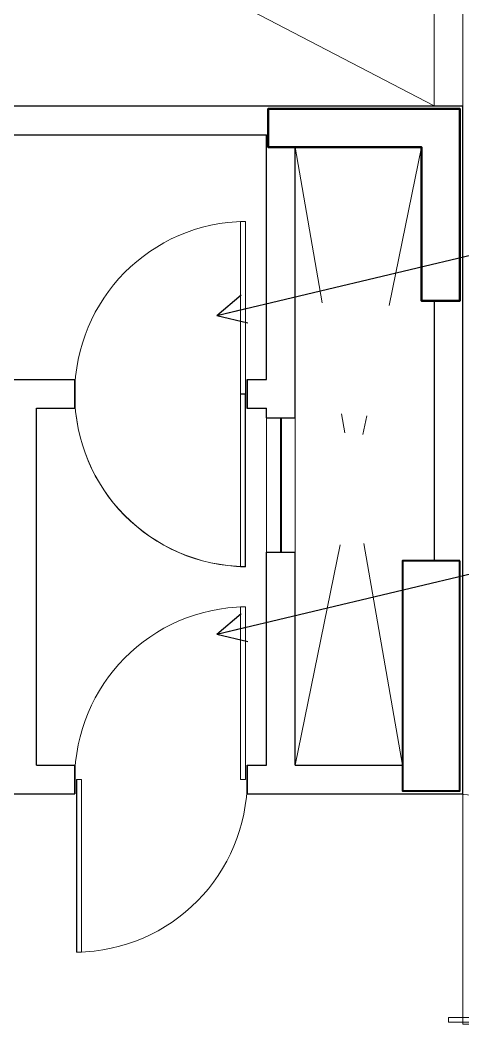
# Model space of a CAD drawing. Header units: metres. Extents: x -4.2 to 85, y -21.1 to 42.
# Drawn here: x 31.41 to 33.73, y 21.95 to 27.17 of the extents above; entities that cross this region are included whole.
import ezdxf

# ---------------------------------------------------------------- set-up
doc = ezdxf.new("R2010")
doc.units = ezdxf.units.M
doc.header["$MEASUREMENT"] = 0
doc.linetypes.add('DGN Style 2', pattern=[1.465602, 0.879361, -0.586241])
doc.linetypes.add('DGN Style 4', pattern=[2.346428, 1.172481, -0.586241, 0.001466, -0.586241])
for name, color, linetype, lineweight in [('22 - Paisagismo', 7, 'Continuous', 0), ('24 - Textos Gerais', 7, 'Continuous', 0), ('34 - Mobiliário', 7, 'Continuous', 0), ('57 - Altimetria de Terrenos', 7, 'Continuous', 0), ('7 - Alvenaria', 7, 'Continuous', 0), ('8 - Projeção Abaixo', 7, 'Continuous', 0), ('Level 12-1', 7, 'Continuous', 0), ('Level 26-1', 7, 'Continuous', 0), ('Level 8-1', 7, 'Continuous', 0)]:
    doc.layers.add(name, color=color, linetype=linetype, lineweight=lineweight)
doc.styles.add('Style-INTL_ENGINEERING', font='INTL_ENGINEERING.shx')
doc.dimstyles.get("Standard").update_dxf_attribs({"dimtxt": 0.18, "dimasz": 0.18, "dimexe": 0.18, "dimexo": 0.0625, "dimgap": 0.09, "dimtad": 0, "dimtih": 1, "dimtoh": 1, "dimdec": 4, "dimzin": 1, "dimdsep": 46, "dimtxsty": 'Standard', "dimcen": 0, "dimadec": 0, "dimazin": 0, "dimtfac": 1, "dimtdec": 4, "dimtofl": 0, "dimtmove": 0, "dimatfit": 3, "dimfxl": 0, "dimtolj": 1, "dimtzin": 1, "dimarcsym": 0})

# ---------------------------------------------------------------- blocks, each defined once
blk = doc.blocks.new('TerminatorOpen')
at = {"color": 0, "linetype": 'ByBlock', "lineweight": -2}
for q in [(-1, 0.5), (-1, 0), (-1, -0.5)]:
    blk.add_line((0, 0), q, dxfattribs=at)
blk = doc.blocks.new('PCF_1')
at = {"color": 7, "linetype": 'Continuous', "lineweight": 13}
for p, q in [((32.5652, 25.224), (32.5653, 26.1241)), ((32.5653, 26.1241), (32.5902, 26.124)), ((32.5902, 26.124), (32.5902, 25.2241)), ((32.5902, 25.2241), (32.5652, 25.224))]:
    blk.add_line(p, q, dxfattribs=at)
at = {"color": 7, "linetype": 'Continuous', "lineweight": 30}
for p, q in [((31.7002, 25.149), (31.7003, 25.2991)), ((32.6003, 25.149), (32.6003, 25.2991))]:
    blk.add_line(p, q, dxfattribs=at)
at = {"color": 7, "linetype": 'Continuous', "lineweight": 13}
blk.add_arc((32.6003, 25.224), 0.9, 90.6379, 180, dxfattribs=at)
blk = doc.blocks.new('J140B')
at = {"color": 7, "linetype": 'Continuous', "lineweight": 30}
for p, q in [((0, 0), (0, 0.15)), ((0.7, 0), (0.7, 0.15))]:
    blk.add_line(p, q, dxfattribs=at)
at = {"color": 7, "linetype": 'Continuous', "lineweight": 0}
for p, q in [((0, 0.15), (0.7, 0.15)), ((0, 0), (0.7, 0))]:
    blk.add_line(p, q, dxfattribs=at)
at = {"color": 7, "linetype": 'Continuous', "lineweight": 40}
blk.add_line((0, 0.075), (0.7, 0.075), dxfattribs=at)
blk = doc.blocks.new('PCF')
at = {"layer": 'Level 12-1', "color": 7, "linetype": 'Continuous', "lineweight": 30}
for p, q in [((31.7002, 25.149), (31.7003, 25.2991)), ((32.6003, 25.149), (32.6003, 25.2991))]:
    blk.add_line(p, q, dxfattribs=at)
at = {"layer": 'Level 26-1', "color": 7, "linetype": 'Continuous', "lineweight": 13}
for p, q in [((32.5652, 25.224), (32.5653, 26.1241)), ((32.5653, 26.1241), (32.5902, 26.124)), ((32.5902, 26.124), (32.5902, 25.2241)), ((32.5902, 25.2241), (32.5652, 25.224))]:
    blk.add_line(p, q, dxfattribs=at)
blk.add_arc((32.6003, 25.224), 0.9, 90.6379, 180, dxfattribs=at)
blk = doc.blocks.new('pilotis_as built')
at = {"layer": '22 - Paisagismo', "color": 131, "linetype": 'Continuous', "lineweight": 0}
for p, q in [((6.3011, -3.5855), (6.4512, -3.5856)), ((6.3762, -4.7755), (6.3761, -4.7506)), ((6.3761, -4.7506), (7.5762, -4.7506)), ((7.5761, -4.7755), (6.3762, -4.7755))]:
    blk.add_line(p, q, dxfattribs=at)
at = {"layer": '22 - Paisagismo', "color": 131, "linetype": 'Continuous', "lineweight": 0, "extrusion": (0, 0, -1)}
blk.add_ellipse((6.3761, -4.8039), major_axis=(0, 1.2183), ratio=0.985287, start_param=6.283183, end_param=7.810215, dxfattribs=at)
at = {"layer": '24 - Textos Gerais', "color": 30, "linetype": 'Continuous', "lineweight": 0}
blk.add_line((6.4512, -4.7856), (6.4512, -3.5874), dxfattribs=at)
at = {"layer": '34 - Mobiliário', "color": 7, "linetype": 'Continuous', "lineweight": 30}
for p, q in [((3.4757, 0), (6.4514, 0)), ((3.4757, -0.15), (5.4264, -0.15)), ((5.4264, -1.4256), (5.4264, -0.15)), ((5.5764, -1.6256), (5.5764, -0.215)), ((6.3014, -1.015), (6.3014, -2.37)), ((4.0764, -1.4256), (4.4265, -1.4256)), ((5.3264, -1.4256), (5.4264, -1.4256)), ((4.2264, -3.4356), (4.2264, -1.5756)), ((4.2264, -1.5756), (4.4264, -1.5756)), ((5.3264, -1.5756), (5.4264, -1.5756)), ((5.4264, -1.6256), (5.4264, -1.5756)), ((5.4264, -3.4356), (5.4264, -2.3256)), ((5.5764, -3.4356), (5.5764, -2.3256)), ((4.2264, -3.4356), (4.4265, -3.4356)), ((5.3264, -3.4356), (5.4264, -3.4356)), ((5.5764, -3.4356), (6.1357, -3.4356)), ((3.2857, -3.5856), (4.4264, -3.5856)), ((5.3264, -3.5856), (6.4512, -3.5856))]:
    blk.add_line(p, q, dxfattribs=at)
at = {"layer": '34 - Mobiliário', "color": 253, "linetype": 'DGN Style 4', "lineweight": 0}
for p, q in [((6.1357, -3.4356), (5.5764, -0.215)), ((5.5764, -3.4356), (6.2357, -0.215))]:
    blk.add_line(p, q, dxfattribs=at)
at = {"layer": '34 - Mobiliário', "color": 7, "linetype": 'Continuous', "lineweight": 30, "flags": 128}
blk.add_lwpolyline([(6.4514, -3.5874), (6.4514, 0)], dxfattribs=at)
at = {"layer": '34 - Mobiliário', "color": 2, "linetype": 'Continuous', "lineweight": 40, "flags": 128}
for points in [[(6.4357, -0.015), (5.4357, -0.015), (5.4357, -0.215), (6.2357, -0.215), (6.2357, -1.015), (6.4357, -1.015)], [(6.4357, -2.37), (6.1357, -2.37), (6.1357, -3.57), (6.4357, -3.57)]]:
    blk.add_lwpolyline(points, close=True, dxfattribs=at)
at = {"layer": '57 - Altimetria de Terrenos', "color": 7, "linetype": 'Continuous', "lineweight": 30}
for p, q in [((3.4757, 0), (6.4514, 0)), ((3.4757, -0.15), (5.4264, -0.15)), ((5.4264, -1.4256), (5.4264, -0.15)), ((5.5764, -1.6256), (5.5764, -0.215)), ((6.3014, -1.015), (6.3014, -2.37)), ((4.0764, -1.4256), (4.4265, -1.4256)), ((5.3264, -1.4256), (5.4264, -1.4256)), ((4.2264, -3.4356), (4.2264, -1.5756)), ((4.2264, -1.5756), (4.4264, -1.5756)), ((5.3264, -1.5756), (5.4264, -1.5756)), ((5.4264, -1.6256), (5.4264, -1.5756)), ((5.4264, -3.4356), (5.4264, -2.3256)), ((5.5764, -3.4356), (5.5764, -2.3256)), ((4.2264, -3.4356), (4.4265, -3.4356)), ((5.3264, -3.4356), (5.4264, -3.4356)), ((5.5764, -3.4356), (6.1357, -3.4356)), ((0.1497, -3.5856), (4.4264, -3.5856)), ((5.3264, -3.5856), (6.4512, -3.5856))]:
    blk.add_line(p, q, dxfattribs=at)
at = {"layer": '57 - Altimetria de Terrenos', "color": 253, "linetype": 'DGN Style 4', "lineweight": 0}
for p, q in [((6.1357, -3.4356), (5.5764, -0.215)), ((5.5764, -3.4356), (6.2357, -0.215))]:
    blk.add_line(p, q, dxfattribs=at)
at = {"layer": '57 - Altimetria de Terrenos', "color": 7, "linetype": 'Continuous', "lineweight": 30, "flags": 128}
blk.add_lwpolyline([(6.4514, -3.5874), (6.4514, 0)], dxfattribs=at)
at = {"layer": '57 - Altimetria de Terrenos', "color": 131, "linetype": 'Continuous', "lineweight": 40, "flags": 128}
for points in [[(5.4357, -0.015), (6.4357, -0.015), (6.4357, -1.015), (6.2357, -1.015), (6.2357, -0.215), (5.4357, -0.215)], [(6.4357, -2.37), (6.1357, -2.37), (6.1357, -3.57), (6.4357, -3.57)]]:
    blk.add_lwpolyline(points, close=True, dxfattribs=at)
at = {"layer": '8 - Projeção Abaixo', "color": 7, "linetype": 'DGN Style 2', "lineweight": 0, "flags": 128}
blk.add_lwpolyline([(6.4515, -4.7856), (10.7607, -4.7856), (10.7607, -4.0356), (19.5907, -4.0356), (19.5907, -5.4356), (23.3507, -5.4356), (23.3507, -12.1456), (22.6507, -12.1456), (22.6507, -12.6456), (22.1007, -13.1956), (12.5729, -13.1956), (11.9529, -13.8156), (4.6376, -13.8156), (4.42, -13.5984), (2.0315, -13.5984), (1.8139, -13.8156), (-5.5014, -13.8156), (-6.1214, -13.1956), (-15.6493, -13.1956), (-16.1993, -12.6456), (-16.1993, -12.1456), (-16.8993, -12.1456), (-16.8993, -5.4356), (-13.1393, -5.4356), (-13.1393, -4.0356), (-4.3093, -4.0356), (-4.3093, -4.7856), (0, -4.7856), (0, 0), (6.4503, 0), (6.4515, -4.7856)], dxfattribs=at)
at = {"layer": 'Level 12-1', "color": 7, "linetype": 'Continuous', "lineweight": 0}
blk.add_line((6.3014, 0), (0.15, 3.205), dxfattribs=at)
at = {"layer": 'Level 8-1', "color": 7, "linetype": 'Continuous', "lineweight": 13, "flags": 128}
for points in [[(0, 0), (6.4514, 0), (6.4514, 3.355), (0, 3.355)], [(0.15, 0), (6.3014, 0), (6.3014, 3.205), (0.15, 3.205)]]:
    blk.add_lwpolyline(points, close=True, dxfattribs=at)
at = {"layer": '34 - Mobiliário', "color": 41, "linetype": 'Continuous', "lineweight": 13}
for p in [(-27.2738, -26.7254), (-27.2738, -28.7346)]:
    blk.add_blockref('PCF_1', p, dxfattribs=at)
at = {"layer": '34 - Mobiliário', "color": 7, "linetype": 'Continuous', "lineweight": 30, "xscale": 0.9999953433792164, "yscale": 0.9999953433792164, "rotation": 270}
blk.add_blockref('J140B', (5.4264, -1.6256), dxfattribs=at)
at = {"layer": '57 - Altimetria de Terrenos', "color": 41, "linetype": 'Continuous', "lineweight": 13, "yscale": -1}
blk.add_blockref('PCF_1', (-27.2738, 23.7227), dxfattribs=at)
at = {"layer": '57 - Altimetria de Terrenos', "color": 7, "linetype": 'Continuous', "lineweight": 30, "xscale": 0.9999953433792164, "yscale": 0.9999953433792164, "rotation": 270}
blk.add_blockref('J140B', (5.4264, -1.6256), dxfattribs=at)
at = {"layer": '57 - Altimetria de Terrenos', "color": 41, "linetype": 'Continuous', "lineweight": 13, "rotation": 180}
blk.add_blockref('PCF_1', (37.0267, 21.7135), dxfattribs=at)
at = {"layer": 'Level 12-1', "color": 41, "linetype": 'Continuous', "lineweight": 13, "yscale": -1}
blk.add_blockref('PCF', (-27.2741, 23.7235), dxfattribs=at)
at = {"layer": 'Level 12-1', "color": 41, "linetype": 'Continuous', "lineweight": 13, "rotation": 180}
blk.add_blockref('PCF', (37.0264, 21.7135), dxfattribs=at)

msp = doc.modelspace()

# ---------------------------------------------------------------- block references
at = {"color": 1, "linetype": 'Continuous', "lineweight": 13}
msp.add_blockref('pilotis_as built', (27.2738, 26.7246), dxfattribs=at)

# ---------------------------------------------------------------- leaders
at = {"layer": '7 - Alvenaria', "color": 2, "linetype": 'Continuous', "lineweight": 13}
for points in [[(32.4409, 25.633), (36.0064, 26.4792)], [(32.4409, 23.9715), (36.0064, 24.8178)]]:
    msp.add_leader(points, dimstyle='Standard', override={"dimtxt": 0.14925, "dimasz": 0.14925, "dimgap": 0, "dimtad": 1, "dimtxsty": 'Style-INTL_ENGINEERING', "dimldrblk": 'TerminatorOpen'}, dxfattribs=at)

doc.saveas('drawing.dxf')
